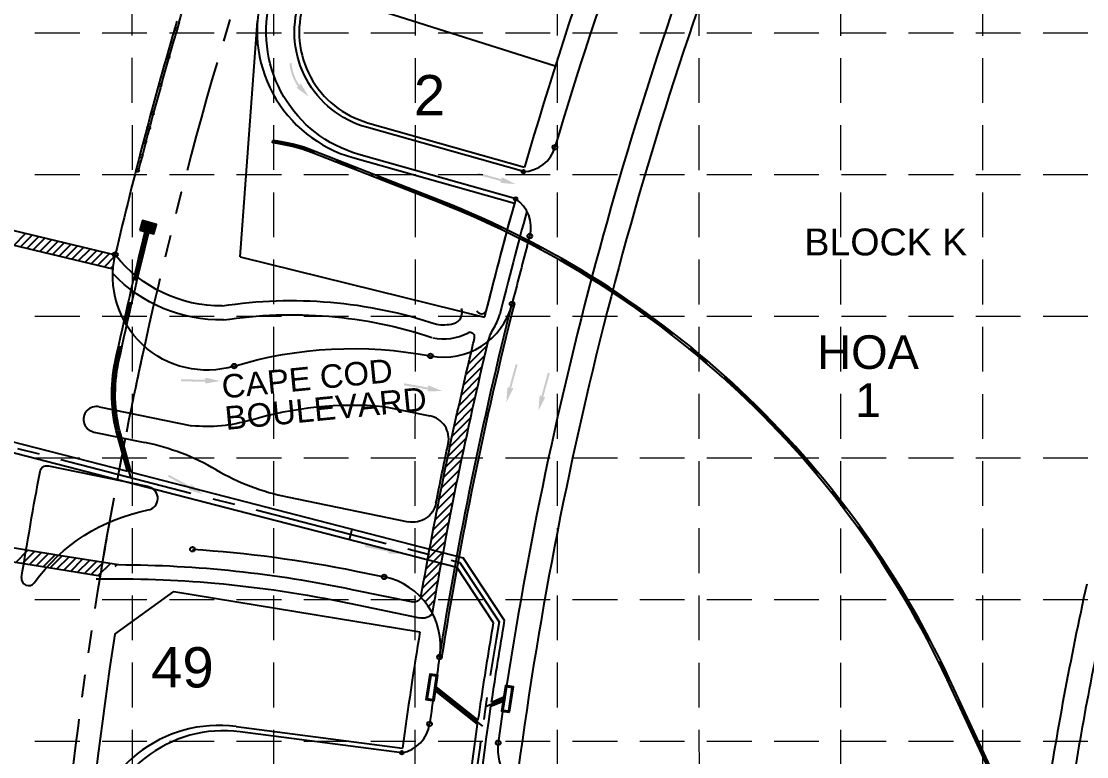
# Model space of a CAD drawing. Header units: inches. Extents: x 3312 to 5850, y 7905 to 11961.
# Drawn here: x 3582.7 to 4058.3, y 10242.1 to 10570.5 of the extents above; entities that cross this region are included whole.
import ezdxf
from ezdxf.enums import TextEntityAlignment as Align

# ---------------------------------------------------------------- set-up
doc = ezdxf.new("R2010")
doc.units = ezdxf.units.IN
doc.header["$LTSCALE"] = 80
doc.header["$MEASUREMENT"] = 0
for name, pattern in [('CENTER2', [1.125, 0.75, -0.125, 0.125, -0.125]), ('HIDDEN', [0.375, 0.25, -0.125]), ('PHANTOM2', [1.25, 0.625, -0.125, 0.125, -0.125, 0.125, -0.125])]:
    doc.linetypes.add(name, pattern=pattern)
for name, color, linetype in [('1 BLOCK NUMBER', 7, 'Continuous'), ('1 LOT NUMBER', 7, 'Continuous'), ('BNDY', 7, 'PHANTOM2'), ('grid', 254, 'HIDDEN'), ('LOT NUM', 7, 'Continuous'), ('LOTLINE', 7, 'Continuous'), ('PAVING', 7, 'Continuous'), ('ROW', 7, 'Continuous'), ('STORM', 250, 'Continuous'), ('STORM CL', 7, 'CENTER2'), ('STORM INLET', 250, 'Continuous')]:
    doc.layers.add(name, color=color, linetype=linetype)
doc.styles.get("Standard").update_dxf_attribs({"font": 'ARIAL.TTF', "height": 25})

msp = doc.modelspace()

# ---------------------------------------------------------------- hatches: boundary and pattern name
at = {"layer": 'PAVING', "linetype": 'Continuous', "lineweight": 30}
h = msp.add_hatch(color=256, dxfattribs=at)
edge = h.paths.add_edge_path()
edge.add_line((3707.777410679303, 10542.14509924444), (3711.022253673394, 10536.93061082097))
edge.add_line((3711.022253673394, 10536.93061082097), (3706.015938390573, 10540.47309240012))
edge.add_line((3706.015938390573, 10540.47309240012), (3706.01516801968, 10540.47229229005))
edge.add_ellipse((3705.884720123071, 10540.81029923541), major_axis=(-0.4047908683899732, 0.4264836755246056), ratio=0.2857142857142859, start_angle=-17.182672222222322, end_angle=124.7269333333333, ccw=False)
edge.add_line((3705.533993536372, 10541.25191454657), (3705.535986083042, 10541.25421486271))
edge.add_line((3705.535986083042, 10541.25421486271), (3706.302626663796, 10541.20917738314))
edge.add_line((3706.302626663796, 10541.20917738314), (3706.291246015438, 10541.20710647792))
edge.add_arc((3723.806301594127, 10553.5921637602), 21.4514991506388, 184.856213380439, 215.2644828248835, ccw=False)
edge.add_line((3702.431807344265, 10551.77617647533), (3703.331565748038, 10551.85262050374))
edge.add_arc((3723.806301594127, 10553.5921637602), 20.54849918639264, 184.856213380439, 214.9320189359946)
edge.add_line((3706.959984158544, 10541.8260085822), (3706.960245516144, 10541.82740057168))
edge.add_line((3706.960245516144, 10541.82740057168), (3707.024593669585, 10542.68116088825))
edge.add_line((3707.024593669585, 10542.68116088825), (3707.024684829959, 10542.68399880046))
edge.add_ellipse((3707.447090625878, 10542.30004469456), major_axis=(-0.4047908683899732, 0.4264836755246056), ratio=0.2857142857142858, start_angle=-125.83152777777792, end_angle=14.496719444444523, ccw=False)
edge.add_line((3707.782847625429, 10542.14414547062), (3707.778769941266, 10542.1441967718))
at = {"layer": 'PAVING'}
h = msp.add_hatch(color=256, dxfattribs=at)
edge = h.paths.add_edge_path()
edge.add_line((3796.372343673394, 10498.70893082097), (3797.057993673394, 10499.06519582097))
edge.add_line((3797.057993673394, 10499.06519582097), (3786.344528673394, 10502.01905582097))
edge.add_line((3786.344528673394, 10502.01905582097), (3786.583193673393, 10502.89003082097))
edge.add_line((3786.583193673394, 10502.89003082097), (3797.296658673394, 10499.93606582097))
edge.add_line((3797.296658673394, 10499.93606582097), (3796.910363673393, 10500.70403582097))
edge.add_line((3796.910363673393, 10500.70403582097), (3796.909223988089, 10500.70610611479))
edge.add_ellipse((3797.469199415801, 10500.59531370515), major_axis=(-0.5668430691859148, 0.1563103800644491), ratio=0.2857142857142856, start_angle=-125.83152777777792, end_angle=14.496719444444523, ccw=False)
edge.add_line((3797.837239368337, 10500.63511282391), (3797.835938673394, 10500.63326582097))
edge.add_line((3797.835938673394, 10500.63326582097), (3803.306543673394, 10497.84047582097))
edge.add_line((3803.306543673394, 10497.84047582097), (3797.185043673394, 10498.28977082097))
edge.add_line((3797.185043673394, 10498.28977082097), (3797.18631453635, 10498.29074047461))
edge.add_ellipse((3796.900108438942, 10498.51289228993), major_axis=(-0.5668430691859148, 0.1563103800644491), ratio=0.2857142857142859, start_angle=-17.182672222222322, end_angle=124.7269333333333, ccw=False)
edge.add_line((3796.371758302838, 10498.71007083981), (3796.372343673394, 10498.70893082097))
edge.add_line((3796.372343673394, 10498.70893082097), (3796.372343673394, 10498.70893082097))
edge.add_line((3796.372343673394, 10498.70893082097), (3796.372343673394, 10498.70893082097))
h = msp.add_hatch(color=256, dxfattribs=at)
edge = h.paths.add_edge_path()
edge.add_line((3800.081888673394, 10407.37699082097), (3800.438363673394, 10406.69155082097))
edge.add_line((3800.438363673394, 10406.69155082097), (3803.389073673394, 10417.40585582097))
edge.add_line((3803.389073673394, 10417.40585582097), (3804.260048673394, 10417.16740082097))
edge.add_line((3804.260048673394, 10417.16740082097), (3801.309338673394, 10406.45299082097))
edge.add_line((3801.309338673394, 10406.45299082097), (3802.077203673394, 10406.83960082097))
edge.add_line((3802.077203673394, 10406.83960082097), (3802.079256225586, 10406.84056915379))
edge.add_ellipse((3801.968631136328, 10406.28056064734), major_axis=(0.1561410056682247, 0.5668897479659654), ratio=0.2857142857142856, start_angle=-125.83152777777792, end_angle=14.496719444444523, ccw=False)
edge.add_line((3802.008540220211, 10405.91253260284), (3802.006748673394, 10405.91392082097))
edge.add_line((3802.006748673394, 10405.91392082097), (3799.215533673394, 10400.44258082097))
edge.add_line((3799.215533673394, 10400.44258082097), (3799.663043673394, 10406.56418582097))
edge.add_line((3799.663043673394, 10406.56418582097), (3799.663973493997, 10406.56275696107))
edge.add_ellipse((3799.886039783687, 10406.84902942259), major_axis=(0.1561410056682247, 0.5668897479659654), ratio=0.2857142857142859, start_angle=-17.182672222222322, end_angle=124.7269333333333, ccw=False)
edge.add_line((3800.083060458674, 10407.37743845022), (3800.081888673394, 10407.37699082097))
edge.add_line((3800.081888673394, 10407.37699082097), (3800.081888673394, 10407.37699082097))
edge.add_line((3800.081888673394, 10407.37699082097), (3800.081888673394, 10407.37699082097))
h = msp.add_hatch(color=256, dxfattribs=at)
edge = h.paths.add_edge_path()
edge.add_line((3664.507988673394, 10409.04008582097), (3665.083913673394, 10409.55511082097))
edge.add_line((3665.083913673394, 10409.55511082097), (3653.972603673394, 10409.76269582097))
edge.add_line((3653.972603673394, 10409.76269582097), (3653.988143673394, 10410.66559082097))
edge.add_line((3653.988143673394, 10410.66559082097), (3665.099453673394, 10410.45800582097))
edge.add_line((3665.099453673394, 10410.45800582097), (3664.534868673394, 10411.10627582097))
edge.add_line((3664.534868673394, 10411.10627582097), (3664.533356449393, 10411.10798570041))
edge.add_ellipse((3665.103323062569, 10411.13937833549), major_axis=(-0.5878970081172007, 0.01100490103745012), ratio=0.2857142857142856, start_angle=-125.83152777777792, end_angle=14.496719444444523, ccw=False)
edge.add_line((3665.450029436229, 10411.26911679155), (3665.449208673394, 10411.26703082097))
edge.add_line((3665.449208673394, 10411.26703082097), (3671.441138673394, 10409.91662582097))
edge.add_line((3671.441138673394, 10409.91662582097), (3665.399123673394, 10408.83544082097))
edge.add_line((3665.399123673394, 10408.83544082097), (3665.400203527873, 10408.83656623117))
edge.add_ellipse((3665.067882822719, 10408.98088638973), major_axis=(-0.5878970081172007, 0.01100490103745012), ratio=0.2857142857142859, start_angle=-17.182672222222322, end_angle=124.7269333333333, ccw=False)
edge.add_line((3664.507153855556, 10409.04102183882), (3664.507988673394, 10409.04008582097))
edge.add_line((3664.507988673394, 10409.04008582097), (3664.507988673394, 10409.04008582097))
edge.add_line((3664.507988673394, 10409.04008582097), (3664.507988673394, 10409.04008582097))
h = msp.add_hatch(color=256, dxfattribs=at)
edge = h.paths.add_edge_path()
edge.add_line((3814.430348673394, 10403.57536082097), (3814.787033673394, 10402.88992082097))
edge.add_line((3814.787033673394, 10402.88992082097), (3817.737638673394, 10413.60454082097))
edge.add_line((3817.737638673394, 10413.60454082097), (3818.608718673394, 10413.36587582097))
edge.add_line((3818.608718673394, 10413.36587582097), (3815.657798673394, 10402.65146582097))
edge.add_line((3815.657798673394, 10402.65146582097), (3816.425663673394, 10403.03797082097))
edge.add_line((3816.425663673394, 10403.03797082097), (3816.427787004725, 10403.03903354479))
edge.add_ellipse((3816.317161915466, 10402.47902503834), major_axis=(0.1561410056682247, 0.5668897479659654), ratio=0.2857142857142856, start_angle=-125.83152777777792, end_angle=14.496719444444523, ccw=False)
edge.add_line((3816.357070999349, 10402.11099699384), (3816.355103673394, 10402.11239582097))
edge.add_line((3816.355103673394, 10402.11239582097), (3813.563993673394, 10396.64095082097))
edge.add_line((3813.563993673394, 10396.64095082097), (3814.011608673394, 10402.76266082097))
edge.add_line((3814.011608673394, 10402.76266082097), (3814.01250427314, 10402.76122135206))
edge.add_ellipse((3814.23457056283, 10403.04749381358), major_axis=(0.1561410056682247, 0.5668897479659654), ratio=0.2857142857142859, start_angle=-17.182672222222322, end_angle=124.7269333333333, ccw=False)
edge.add_line((3814.431591237817, 10403.57590284121), (3814.430348673394, 10403.57536082097))
edge.add_line((3814.430348673394, 10403.57536082097), (3814.430348673394, 10403.57536082097))
edge.add_line((3814.430348673394, 10403.57536082097), (3814.430348673394, 10403.57536082097))
h = msp.add_hatch(color=256, dxfattribs=at)
edge = h.paths.add_edge_path()
edge.add_line((3763.734458673394, 10405.62538082097), (3764.383463673394, 10406.04454082097))
edge.add_line((3764.383463673394, 10406.04454082097), (3753.439628673394, 10407.97717082097))
edge.add_line((3753.439628673394, 10407.97717082097), (3753.595343673394, 10408.86673082097))
edge.add_line((3753.595343673394, 10408.86673082097), (3764.539178673394, 10406.93410082097))
edge.add_line((3764.539178673394, 10406.93410082097), (3764.082323673394, 10407.66217082097))
edge.add_line((3764.082323673394, 10407.66217082097), (3764.081068602693, 10407.66419293821))
edge.add_ellipse((3764.648984765087, 10407.606585038), major_axis=(-0.5790365091591021, 0.1022776664812089), ratio=0.2857142857142856, start_angle=-125.83152777777792, end_angle=14.496719444444523, ccw=False)
edge.add_line((3765.011646638958, 10407.68083961198), (3765.010523673393, 10407.67886582097))
edge.add_line((3765.010523673394, 10407.67886582097), (3770.719583673394, 10405.41328082097))
edge.add_line((3770.719583673394, 10405.41328082097), (3764.582963673394, 10405.28465582097))
edge.add_line((3764.582963673394, 10405.28465582097), (3764.584212183791, 10405.28561840375))
edge.add_ellipse((3764.278371839288, 10405.47985290871), major_axis=(-0.5790365091591021, 0.1022776664812089), ratio=0.2857142857142859, start_angle=-17.182672222222322, end_angle=124.7269333333333, ccw=False)
edge.add_line((3763.733811827464, 10405.62643953967), (3763.734458673394, 10405.62538082097))
edge.add_line((3763.734458673394, 10405.62538082097), (3763.734458673394, 10405.62538082097))
edge.add_line((3763.734458673394, 10405.62538082097), (3763.734458673394, 10405.62538082097))
h = msp.add_hatch(color=256, dxfattribs=at)
edge = h.paths.add_edge_path()
edge.add_line((3657.199988673394, 10361.71889582097), (3657.947903673394, 10361.91262082097))
edge.add_line((3657.947903673394, 10361.91262082097), (3648.167783673393, 10367.19023582097))
edge.add_line((3648.167783673394, 10367.19023582097), (3648.595448673394, 10367.98561082097))
edge.add_line((3648.595448673394, 10367.98561082097), (3658.375568673394, 10362.70799582097))
edge.add_line((3658.375568673394, 10362.70799582097), (3658.170923673394, 10363.54285082097))
edge.add_line((3658.170923673394, 10363.54285082097), (3658.170408474354, 10363.54512379439))
edge.add_ellipse((3658.69136066737, 10363.31176516424), major_axis=(-0.5174539614599404, 0.2792586574654667), ratio=0.2857142857142855, start_angle=-125.83152777777792, end_angle=14.496719444444523, ccw=False)
edge.add_line((3659.058967847101, 10363.26814936519), (3659.057228673394, 10363.26670082097))
edge.add_line((3659.057228673394, 10363.26670082097), (3663.763643673394, 10359.31996082097))
edge.add_line((3663.763643673394, 10359.31996082097), (3657.898238673394, 10361.12848082097))
edge.add_line((3657.898238673394, 10361.12848082097), (3657.899661535658, 10361.12903886641))
edge.add_ellipse((3657.670461667663, 10361.40963248671), major_axis=(-0.5174539614599404, 0.2792586574654667), ratio=0.2857142857142858, start_angle=-17.182672222222322, end_angle=124.7269333333333, ccw=False)
edge.add_line((3657.199673798987, 10361.72010314485), (3657.199988673394, 10361.71889582097))
edge.add_line((3657.199988673394, 10361.71889582097), (3657.199988673394, 10361.71889582097))
edge.add_line((3657.199988673394, 10361.71889582097), (3657.199988673394, 10361.71889582097))
h = msp.add_hatch(color=256, dxfattribs=at)
edge = h.paths.add_edge_path()
edge.add_line((3746.267393673394, 10333.18892582097), (3746.925113673394, 10333.59433082097))
edge.add_line((3746.925113673394, 10333.59433082097), (3736.024433673394, 10335.75722582097))
edge.add_line((3736.024433673394, 10335.75722582097), (3736.198838673394, 10336.64332082097))
edge.add_line((3736.198838673394, 10336.64332082097), (3747.099623673394, 10334.48032082097))
edge.add_line((3747.099623673394, 10334.48032082097), (3746.658098673394, 10335.21794582097))
edge.add_line((3746.658098673394, 10335.21794582097), (3746.656902449209, 10335.2199959404))
edge.add_ellipse((3747.223478073388, 10335.15042942718), major_axis=(-0.5767518817446943, 0.1144607657844139), ratio=0.2857142857142855, start_angle=-125.83152777777792, end_angle=14.496719444444523, ccw=False)
edge.add_line((3747.587624616936, 10335.21702275522), (3747.586508673394, 10335.21511082097))
edge.add_line((3747.586508673394, 10335.21511082097), (3753.246533673394, 10332.82961582097))
edge.add_line((3753.246533673394, 10332.82961582097), (3747.108548673394, 10332.83035082097))
edge.add_line((3747.108548673394, 10332.83035082097), (3747.109795012582, 10332.8313438753))
edge.add_ellipse((3746.808116999948, 10333.0319821965), major_axis=(-0.5767518817446943, 0.1144607657844139), ratio=0.2857142857142858, start_angle=-17.182672222222322, end_angle=124.7269333333333, ccw=False)
edge.add_line((3746.266767967659, 10333.19001533256), (3746.267393673394, 10333.18892582097))
edge.add_line((3746.267393673394, 10333.18892582097), (3746.267393673394, 10333.18892582097))
edge.add_line((3746.267393673394, 10333.18892582097), (3746.267393673394, 10333.18892582097))

# ---------------------------------------------------------------- linework, layer by layer
at = {"layer": 'BNDY'}
for centre, radius, start, end in [((5544.679554506302, 10004.8396882378), 1952.8635, 146.1214537474179, 178.7554150097676), ((5544.679554506297, 10004.8396882378), 2057.863499999996, 158.8510388888893, 178.755269444447)]:
    msp.add_arc(centre, radius, start, end, dxfattribs=at)
at = {"layer": 'grid', "color": 252, "linetype": 'HIDDEN', "lineweight": 0}
for p, q in [((3632.888481724754, 8224.14574497316), (3631.886203226441, 11891.53192711592)), ((3695.588160958113, 8224.13588727242), (3695.320979648907, 11892.02130717616)), ((3758.474704372412, 8224.12600019272), (3758.673085731515, 11891.90370449288)), ((3822.228165844331, 8224.115976815374), (3821.887651548658, 11891.67048775005)), ((3885.729460590103, 8224.10599308391), (3885.08308337176, 11891.72458546068)), ((3948.502930542545, 8224.096123781723), (3948.517128891316, 11891.68644437172)), ((4011.953669782669, 8224.086147998642), (4011.885993533504, 11891.67152373967)), ((3378.788855585378, 10565.39646907457), (5783.295051632005, 10565.39646907457)), ((3378.788855585378, 10502.11999023109), (5783.295051632005, 10502.11999023109)), ((3378.788855585378, 10438.84351138795), (5783.295051632005, 10438.84351138795)), ((3378.788855585378, 10375.56703254447), (5783.295051632005, 10375.56703254447)), ((3378.788855585378, 10312.29055370116), (5783.295051632005, 10312.29055370116)), ((3378.788855585378, 10249.01407485785), (5783.295051632005, 10249.01407485785))]:
    msp.add_line(p, q, dxfattribs=at)
at = {"layer": 'LOTLINE'}
msp.add_line((3710.958651965426, 10585.50906885985), (3821.069199013064, 10550.64126369429), dxfattribs=at)
at = {"layer": 'PAVING'}
for p, q in [((3806.814593673394, 10503.39497582097), (3736.733183673394, 10523.23577582097)), ((3803.382248673394, 10491.27146582097), (3733.300943673394, 10511.11226582097)), ((3624.771785750941, 10466.04031951783), (3551.074471514667, 10483.77239819546)), ((3623.665035611014, 10459.82681798717), (3547.21457919465, 10478.22132153449)), ((3579.414950100439, 10470.47369170006), (3584.638055891936, 10475.69679749155)), ((3582.287591163247, 10469.78251458299), (3587.510698816526, 10475.00562223627)), ((3585.160232222849, 10469.09133746592), (3590.38334173791, 10474.31444698098)), ((3588.032873282452, 10468.40016034565), (3593.255984659294, 10473.62327172889)), ((3590.90551433885, 10467.70898322858), (3596.128627583882, 10472.93209647361)), ((3593.778155401657, 10467.0178061083), (3599.001270505268, 10472.24092121832)), ((3596.650796454851, 10466.32662899123), (3601.873913429856, 10471.54974596624)), ((3599.523437517657, 10465.63545187416), (3604.746556351241, 10470.85857071095)), ((3602.396078570852, 10464.9442747571), (3607.61919927583, 10470.16739545566)), ((3605.268719633659, 10464.25309763682), (3610.491842197214, 10469.47622020038)), ((3608.141360693262, 10463.56192051975), (3613.364485121803, 10468.78504494829)), ((3611.014001752864, 10462.87074340268), (3616.237128043187, 10468.09386969301)), ((3613.886642809262, 10462.17956628241), (3619.109770967776, 10467.40269443772)), ((3616.759283872069, 10461.48838916534), (3621.982413889159, 10466.71151918564)), ((3619.631924928468, 10460.79721204827), (3624.508607059423, 10465.67389417923)), ((3622.504565988071, 10460.106034928), (3623.811108120093, 10461.41257706002)), ((3802.788998673394, 10444.06493582097), (3801.770183673394, 10444.31893082097)), ((3782.309829269421, 10417.45741139777), (3790.748450058781, 10425.89603218713)), ((3781.265338653099, 10412.84910260478), (3789.631324357008, 10421.21508830548)), ((3780.220848036777, 10408.24079381178), (3788.531424394394, 10416.5513701694)), ((3779.176357420457, 10403.63248501879), (3787.448529567434, 10411.90465716577)), ((3778.131866804135, 10399.0241762258), (3786.382424297192, 10407.27473371886)), ((3777.087376187814, 10394.4158674296), (3785.332897859465, 10402.66138910446)), ((3617.450868245066, 10398.39648256312), (3658.786134355941, 10389.90948266246)), ((3744.52880524998, 10398.56635167015), (3765.087720646262, 10394.34517373702)), ((3776.023391986788, 10389.78806505191), (3784.299744243785, 10398.06441731211)), ((3775.039757575338, 10385.24061246378), (3783.282761999606, 10393.48361688805)), ((3615.145013356154, 10387.07898109228), (3637.874978285656, 10382.41204101324)), ((3774.071643360427, 10380.7086800722), (3782.281754092108, 10388.91879080388)), ((3773.118866451647, 10376.19208498675), (3781.339920309797, 10384.4131388449)), ((3772.142506726161, 10371.5034146631), (3780.28682873321, 10379.64773667015)), ((3771.182396765681, 10366.83099409805), (3779.293840695397, 10374.94243802776)), ((3594.788111070318, 10371.96441275539), (3634.073708054937, 10363.8982530534)), ((3770.238342813535, 10362.17462954774), (3778.317359755428, 10370.25364648963)), ((3769.223025075872, 10357.09525757914), (3777.267048145729, 10365.139280649)), ((3768.311994593069, 10352.47191649177), (3776.32450405045, 10360.48442594915)), ((3701.434131282879, 10358.10701940033), (3755.381070841734, 10347.03057755885)), ((3767.424402214304, 10347.87201351484), (3775.397863640281, 10355.84547494082)), ((3766.571120472155, 10343.45491359602), (3774.52307787442, 10351.40687099828)), ((3522.277463429856, 10344.6466829124), (3599.471870148506, 10332.18032997072)), ((3765.826178173501, 10339.14615311749), (3773.662615445451, 10346.98259039264)), ((3765.027066151496, 10334.78322292202), (3772.816318018619, 10342.57247478914)), ((3523.960756751796, 10337.9932197368), (3583.827753668053, 10328.32512142554)), ((3764.227954132698, 10330.42029272334), (3771.984030396316, 10338.17636899017)), ((3580.185296006229, 10328.91334865583), (3585.67965498508, 10334.40770763469)), ((3583.253604105994, 10328.41783857893), (3588.747964606955, 10333.91219907989)), ((3586.321912202554, 10327.92232849882), (3591.816274225626, 10333.41669052189)), ((3589.390220302319, 10327.42681842191), (3594.884583847502, 10332.92118196389)), ((3592.458528402084, 10326.9313083418), (3597.952893466173, 10332.42567340589)), ((3595.526836498645, 10326.43579826169), (3601.021203088049, 10331.93016485109)), ((3598.59514459841, 10325.94028818478), (3604.08951270672, 10331.43465629309)), ((3599.471870148506, 10332.18032997072), (3626.042772727015, 10327.88931636359)), ((3601.66345269497, 10325.44477810467), (3607.157822325391, 10330.93914773509)), ((3604.731760794735, 10324.94926802777), (3610.226131947267, 10330.44363917709)), ((3763.428842110693, 10326.05736252787), (3771.165600466814, 10333.79412088399)), ((3583.827753668053, 10328.32512142554), (3617.838861298902, 10322.83256710916)), ((3607.8000688945, 10324.45375794765), (3613.294441565939, 10329.94813062229)), ((3610.868376991061, 10323.95824787075), (3616.362751187814, 10329.45262206429)), ((3613.936685090826, 10323.46273779064), (3619.431060806485, 10328.95711350629)), ((3617.004993187387, 10322.96722771052), (3622.499370425156, 10328.4616049515)), ((3624.604225535175, 10327.00264188164), (3625.567680047031, 10327.9660963935)), ((3761.830618069891, 10317.33150213052), (3769.754767817808, 10325.25565187844)), ((3762.629730091894, 10321.6944323292), (3770.552471419602, 10329.6171736569)), ((3731.96867625938, 10325.04003935654), (3744.667971917359, 10322.43260674065)), ((3761.228767974826, 10313.16583385558), (3768.957064216013, 10320.89413009997)), ((3730.27922289151, 10316.81168914077), (3757.438999232035, 10311.23521556355)), ((3762.908120103644, 10311.28136781093), (3768.159360617423, 10316.53260832151)), ((3764.420688757777, 10309.23011828839), (3767.361657015628, 10312.17108654304)), ((3729.012132743037, 10310.64042650138), (3760.420666367263, 10304.19159365263)), ((3765.692784330304, 10306.93839568104), (3766.563953413834, 10307.80956476457)), ((3770.479553673394, 10286.47043582097), (3769.442993673394, 10286.63791082097))]:
    msp.add_line(p, q, dxfattribs=at)
at = {"layer": 'PAVING', "flags": 128}
msp.add_lwpolyline([(3752.589023673394, 10243.88684582097), (3680.359523673394, 10253.26544582097), (3680.359548070037, 10253.26541416907, 0.42208236936228), (3616.655234611781, 10202.82952289484), (3616.655230623441, 10202.82948405639, 0.02015516063645243), (3606.973296421358, 10046.93731418862), (3606.973238673394, 10046.93729582097), (3591.910988673394, 9353.63836082097), (3591.911015120863, 9353.638411671387, 0.4091105184488649), (3698.825540998469, 9240.006329336597), (3698.825558673394, 9240.00631082097), (4831.186298673394, 9195.621865820971)], format="xyb", dxfattribs=at)
at = {"layer": 'PAVING'}
for centre, radius in [((3651.835748663361, 10567.11816104931), 0.672), ((3648.23432601463, 10554.62264273771), 0.672), ((3644.697233771933, 10542.00148105186), 0.672), ((3641.248693633967, 10529.38297765375), 0.672), ((3639.529153704798, 10522.99490450532), 0.672), ((3637.842221170011, 10516.60945354902), 0.672), ((3636.200262168198, 10510.33569750543), 0.672), ((3820.925388235334, 10514.29685826854), 1.05), ((3634.576534737519, 10503.99899091049), 0.672), ((3806.814593673394, 10503.39497582097), 0.7875000000000001), ((3803.382143673394, 10491.27136082097), 0.7875000000000001), ((3809.684085986616, 10474.59042857613), 1.05), ((3624.663598658123, 10466.36039092691), 1.05), ((3801.770295523076, 10444.31892603837), 1.05), ((3765.29501276332, 10421.08415511451), 1.05), ((3677.67305094498, 10416.55447735297), 1.05), ((3659.094065007019, 10334.74777752455), 1.05), ((3659.094065007019, 10334.74777752455), 1.05), ((3744.667666492144, 10322.43266945313), 1.05), ((3769.443001064058, 10286.63786629216), 1.05), ((3764.953806158929, 10256.73509212925), 1.05), ((3795.58425466549, 10248.34064389718), 1.05), ((3752.589023673394, 10243.88684582097), 0.7875000000000001)]:
    msp.add_circle(centre, radius, dxfattribs=at)
for centre, radius, start, end in [((5544.679554506302, 10004.8396882378), 1797.4635, 156.9108935986551, 163.534905555556), ((5544.679554506302, 10004.8396882378), 1765.9635, 158.7145039465535, 172.0744855769509), ((3148.319270190163, 10718.1896839421), 526.0500000000001, 343.6643215379274, 346.1880434463185), ((5542.777832834765, 10016.38204680221), 1970.188500000002, 163.6643183592599, 166.797488293184), ((5542.777832834765, 10016.38204680221), 1969.138500000002, 163.6643183592599, 165.6944632494405), ((3806.324726145966, 10518.61209772332), 15.225, 271.8437652222091, 343.534905555556), ((5544.679554506302, 10004.8396882378), 1807.9635, 164.3922866249249, 166.0279711803564), ((3794.988207039305, 10478.5693438763), 15.225, 344.8503583333306, 56.54176028067009), ((5544.679554506302, 10004.8396882378), 1801.6635, 164.5174580901204, 166.0270881268583), ((5544.679554506302, 10004.8396882378), 1797.4635, 164.9960997356736, 165.8477306908526), ((3771.226251373737, 10452.02070968264), 31.5, 259.1468007622844, 345.8477306908526), ((3774.258487293778, 10440.63661963006), 5.25, 284.9148693138932, 17.29892871435545), ((3775.948680337858, 10444.94573113608), 21, 328.0394852094578, 346.0270881268583), ((3771.226251373737, 10452.02070968264), 17.031, 259.1468007622844, 284.9148693138932), ((3771.226251373737, 10452.02070968264), 23.331, 258.0280119073896, 297.4939578522436), ((3782.966601474408, 10429.46189897565), 2.1, 346.4485856567219, 117.4939578521576), ((5544.679554506302, 10004.8396882378), 1952.8635, 167.5639315204487, 168.4588350706843), ((3616.289363673394, 10392.73946582097), 5.775, 78.39722222222278, 258.5708583333328), ((3762.975903847404, 10384.05973598186), 10.5, 347.9843940829699, 78.39722238032499), ((5544.679554506302, 10004.8396882378), 1952.8635, 168.7977080122116, 169.3522630175832), ((3616.75681034048, 10279.55766345774), 105, 59.7490670782442, 78.39722240024597), ((3722.552299250486, 10460.96139695376), 105, 239.7490670782442, 258.3972223886334), ((3616.75681034048, 10279.55766345774), 86.10000000000001, 74.47930260153403, 78.39722240024597), ((3638.391175496591, 10357.45937553323), 5.25, 280.920149727452, 74.47930260144818), ((5544.679554506302, 10004.8396882378), 1952.8635, 169.9124067797731, 170.6275496002097), ((3585.92924088254, 10321.65098998036), 3.15, 170.8124571156463, 324.1893134504409), ((3738.332521528075, 10291.57629347509), 31.5, 350.9802179931203, 78.39722239253244), ((5622.240310128484, 9975.476521718563), 1590.75, 167.6083997445748, 170.8920209755395), ((5544.679554506302, 10004.8396882378), 1797.4635, 170.9802179931203, 171.9440888888868), ((3749.879049693171, 10258.86871404938), 15.225, 280.2531156441273, 351.9440888888868), ((3816.383667527524, 10245.44505680735), 21, 172.0744855770387, 263.2812590057587)]:
    msp.add_arc(centre, radius, start, end, dxfattribs=at)
at = {"layer": 'PAVING', "extrusion": (0, 0, -1)}
for centre, radius, start, end in [((-3748.746233023296, 10565.66801011471), 56.7, 285.807369444444, 13.11981666666629), ((-3748.746233023296, 10565.66801011471), 44.1, 285.807369444444, 17.34237222221977), ((-5544.679554506302, 10004.8396882378), 1797.4635, 15.00390026432642, 15.14964166666943), ((-3665.55349210509, 10456.7678618602), 42, 253.228179711295, 13.20251170673327), ((-3671.705073679081, 10503.46322834926), 60.02672422471841, 269.3785031108541, 321.4324067241577), ((-3671.705073679081, 10503.46322834926), 66.3267242247184, 268.979751555512, 316.5330458604183), ((-3703.359406709475, 10241.73393160381), 204.0748695017781, 81.26174142752076, 108.4722069579665), ((-5544.679554506302, 10004.8396882378), 1797.4635, 9.019782006879726, 14.15284693093996), ((-3703.359406709475, 10241.73393160381), 197.7748695017781, 81.13650292121511, 108.4722069579665), ((-5544.679554506302, 10004.8396882378), 1796.4135, 9.019692078834549, 14.15235904509178), ((-3788.16911034937, 10441.87622401011), 2.1, 193.9720288196437, 342.7010712856446), ((-3811.582029990525, 10422.71367337003), 20.99999999978725, 13.55606641556779, 31.96051479054218), ((-3730.696120869344, 10240.62092013379), 183.75, 73.22817971129496, 100.8531992377156), ((-5544.679554506302, 10004.8396882378), 1803.7635, 9.61598490037696, 13.55606641565091), ((-5544.679554506302, 10004.8396882378), 1810.0635, 13.35871396679845, 13.55141434327807), ((-5544.679554506302, 10004.8396882378), 1810.0635, 9.813337349228057, 13.35871396679845), ((-3730.696120869344, 10240.62092013379), 158.55, 73.22817971129496, 95.00512985786848), ((-3665.55349210509, 10456.7678618602), 67.2, 253.228179711295, 275.7797533049843), ((-5544.679554506302, 10004.8396882378), 1811.1135, 11.15692240152097, 12.01560591703015), ((-5544.679554506302, 10004.8396882378), 1987.355682895047, 9.187542884353661, 10.57185137324551), ((-3594.15456603198, 10368.87878142732), 3.15, 10.57185137324551, 101.6027776036531), ((-3757.492887637801, 10357.31601531482), 10.5, 191.156922401521, 281.6027776125546), ((-3654.90093822157, 10271.88747456822), 81.9, 35.81068654955906, 79.07985027254793), ((-3626.377836414007, 9810.768151597502), 525, 93.5727946155172, 101.6027776124688), ((-3624.333576857042, 9815.854015022393), 512.0381540179336, 90.19125506725868, 101.9413122699662), ((-3624.333576857042, 9815.854015022393), 505.7381540179335, 89.06777806219382, 95.08005067428954), ((-3624.333576857042, 9815.854015022393), 505.7381540179335, 95.08005067428954, 101.9413122623372), ((-3758.072544270896, 10314.32084688879), 3.15, 189.8274182778743, 281.6027776109435), ((-3761.959819621694, 10309.30670027211), 5.3416578381346, 215.8573251103734, 286.7467224780698)]:
    msp.add_arc(centre, radius, start, end, dxfattribs=at)
at = {"layer": 'ROW'}
for p, q in [((3680.417307457842, 10465.41564561695), (3688.080607205758, 10570.51625213586)), ((3737.305223673394, 10525.25629082097), (3807.394823673394, 10505.41328582097)), ((3730.707567922486, 10509.6639055817), (3802.818462951326, 10489.24856001452)), ((3680.417307457842, 10465.41564561695), (3789.487968815457, 10438.46915546528)), ((3624.395000959231, 10296.87256231103), (3650.796354487323, 10315.93261184319)), ((3650.796354487323, 10315.93261184319), (3760.624525637718, 10297.89202366972)), ((3678.546687002811, 10255.61843406493), (3752.867883879547, 10245.96818994509))]:
    msp.add_line(p, q, dxfattribs=at)
for centre, radius, start, end in [((5544.679449506301, 10004.8394782378), 2068.3635, 146.1107643499717, 167.3544640261366), ((5544.679554506297, 10004.8396882378), 2057.863499999996, 158.8510388888893, 178.755269444447), ((5544.679554506302, 10004.8396882378), 1807.9635, 156.4260730546151, 163.9264262393031), ((5544.679554506302, 10004.8396882378), 1755.4635, 158.3645243320711, 172.4244651916068), ((3746.724924260167, 10566.2402636817), 58.8, 162.6593382322314, 254.1926297769107), ((3748.746233023296, 10565.66801011471), 42, 162.6576277777802, 254.192630555556), ((5544.679554506302, 10004.8396882378), 1807.9635, 164.4588333144268, 166.122657898613), ((5622.240310128484, 9975.476521718563), 1601.25, 167.6083997445748, 171.259234919445), ((5544.679554506302, 10004.8396882378), 1942.3635, 171.3528339952468, 178.7554150098483), ((5544.679554506302, 10004.8396882378), 1807.9635, 170.6717868764483, 172.3356114606336), ((3670.975353063307, 10197.30792984437), 58.8, 82.60181499815204, 174.1351065428294)]:
    msp.add_arc(centre, radius, start, end, dxfattribs=at)
at = {"layer": 'STORM', "color": 5}
for p, q in [((3694.894336809476, 10516.19697790813), (3695.008922008151, 10517.24070691155)), ((3769.229318673394, 10489.54211582097), (3712.259468673394, 10511.91478082097)), ((3769.613198673394, 10490.51945582097), (3712.643348673394, 10512.89212082097)), ((3551.589659207468, 10389.82830245737), (3630.035235207254, 10369.60347616492)), ((3550.410455039555, 10385.25281311321), (3777.058792609519, 10326.81837371672)), ((3631.796389741542, 10369.14941557423), (3780.001415529835, 10330.93921870711)), ((3729.187148673394, 10339.16059082097), (3730.366718673394, 10343.73607082097)), ((3798.464710919709, 10302.93520751185), (3780.001415529835, 10330.93921870711)), ((3793.494136988925, 10301.89023611685), (3777.058792609519, 10326.81837371672)), ((3786.671498673394, 10258.40950082097), (3767.924903673394, 10273.36139582097)), ((4051.161035408067, 10158.42598520785), (3995.958317376662, 10276.61356562764)), ((4052.112378001529, 10158.87033559452), (3996.909659970125, 10277.0579160143)), ((3786.411728673394, 10256.60192582097), (3767.653688673394, 10271.56306082097)), ((3792.635729947694, 10266.50675799999), (3798.02643595923, 10268.81740470155)), ((3792.363346351241, 10264.67641622687), (3797.750275166664, 10266.98544388976))]:
    msp.add_line(p, q, dxfattribs=at)
at = {"layer": 'STORM', "color": 5, "flags": 128}
for points in [[(3630.035228673394, 10369.60345082097), (3625.587323673394, 10385.59579082097), (3625.587320383333, 10385.59577956549, -0.121477098403643), (3624.612149627801, 10418.63946642966), (3624.612156478427, 10418.63949821716, -0.007575043522031108), (3638.029510912678, 10476.61792742749)], [(3631.796393673394, 10369.14943082097), (3627.104783673394, 10386.01789082097), (3627.104723694844, 10386.0178129649, -0.121477098403643), (3626.151800180882, 10418.30765145954), (3626.151807031508, 10418.30768324704, -0.007571455695026072), (3639.551637827593, 10476.2122816489)]]:
    msp.add_lwpolyline(points, format="xyb", dxfattribs=at)
at = {"layer": 'STORM', "color": 5}
for centre, radius, start, end in [((3687.503693157306, 10448.87644603562), 67.72500000000001, 68.55955580114482, 83.73499163784406), ((3687.503693157306, 10448.87644603562), 68.775, 68.55955580114482, 83.73499031681627), ((3615.896941643824, 10099.09562170707), 419.4750000000001, 25.03619999999978, 68.5595388888902), ((3615.896941643824, 10099.09562170707), 419.4750000000001, 25.03619999999978, 68.5595388888902), ((3615.896941643824, 10099.09562170707), 420.525, 25.03619999999978, 68.5595388888902)]:
    msp.add_arc(centre, radius, start, end, dxfattribs=at)
at = {"layer": 'STORM', "color": 5, "extrusion": (0, 0, -1)}
for centre, radius, start, end in [((-5578.183744268992, 9999.4788184516), 1810.129735645715, 8.529792199810029, 9.61728278671472), ((-5544.679554506303, 10004.8396882378), 1771.476, 8.494317790171017, 9.687552008120795), ((-5544.679554506303, 10004.8396882378), 1771.476, 1.244584990232376, 8.434466149291843), ((-5544.679554506303, 10004.8396882378), 1776.201, 8.2075678320476, 8.519079401785621), ((-5544.679554506303, 10004.8396882378), 1776.201, 1.244584990232376, 8.148659269658843)]:
    msp.add_arc(centre, radius, start, end, dxfattribs=at)
at = {"layer": 'STORM CL', "color": 5}
for p, q in [((3788.683193673394, 10255.79773082097), (3767.315483673394, 10272.84017582097)), ((3789.948667910736, 10264.49819417389), (3798.455745168801, 10268.14462748942))]:
    msp.add_line(p, q, dxfattribs=at)
at = {"layer": 'STORM CL', "color": 5, "flags": 128}
for points in [[(4070.35803887857, 10134.62461721791, -0.11298775546818), (4051.636706098559, 10158.64816169573), (4051.636706704797, 10158.64816040119), (3996.433988673393, 10276.83574082097), (3996.433990309804, 10276.83575390175, 0.1922227682720999), (3769.42129973603, 10490.03074608498), (3769.421258673394, 10490.03078582097), (3712.451408673394, 10512.40345082097), (3712.451382595747, 10512.40341111095, 0.0663441736349817), (3694.943009686227, 10516.71978815246)], [(3631.646768673394, 10366.74818582097), (3626.346053673394, 10385.80684082097), (3626.346022039088, 10385.80679626519, -0.121477098403643), (3625.381974904342, 10418.4735589446), (3625.381981754967, 10418.4735907321, -0.007640109283536206), (3638.91675133029, 10476.92476117756)], [(3514.776208279566, 10401.85326422737, 0.06206220256690399), (3551.000267062627, 10387.54050365904), (3778.530104069677, 10328.87879621191), (3795.979158691948, 10302.41312415063, 0.03672441003055416), (3771.259530796872, 10043.36816587545), (3763.874739378372, 9703.45499580495)]]:
    msp.add_lwpolyline(points, format="xyb", dxfattribs=at)
at = {"layer": 'STORM INLET', "color": 5}
for p, q in [((3636.887416328809, 10479.09563617666), (3636.481801328809, 10477.57376617667)), ((3637.090276328809, 10479.04156117667), (3636.684661328809, 10477.51969117666)), ((3637.293241328809, 10478.98748617666), (3636.887626328809, 10477.46561617666)), ((3637.347106328809, 10480.82047117666), (3636.941491328809, 10479.29860117666)), ((3637.496101328809, 10478.93341117666), (3637.090486328809, 10477.41154117667)), ((3637.549966328809, 10480.76629117666), (3637.144351328809, 10479.24442117667)), ((3637.699066328809, 10478.87933617666), (3637.293451328809, 10477.35746617667)), ((3637.752931328809, 10480.71221617666), (3637.347316328809, 10479.19034617666)), ((3637.901926328809, 10478.82526117667), (3637.496311328809, 10477.30339117666)), ((3637.955896328809, 10480.65814117667), (3637.550176328809, 10479.13627117666)), ((3638.104891328809, 10478.77118617666), (3637.699276328809, 10477.24921117666)), ((3638.158756328809, 10480.60406617666), (3637.753141328809, 10479.08219617666)), ((3638.307751328809, 10478.71700617666), (3637.902136328809, 10477.19513617666)), ((3638.361721328809, 10480.54999117666), (3637.956001328809, 10479.02812117667)), ((3638.510716328809, 10478.66293117666), (3638.105101328809, 10477.14106117666)), ((3638.564581328809, 10480.49591617666), (3638.158966328809, 10478.97404617667)), ((3638.713681328809, 10478.60885617666), (3638.307961328809, 10477.08698617666)), ((3638.767546328809, 10480.44184117667), (3638.361931328809, 10478.91997117666)), ((3638.916541328809, 10478.55478117666), (3638.510926328809, 10477.03291117666)), ((3638.970406328809, 10480.38776617666), (3638.564791328809, 10478.86589617666)), ((3639.119506328809, 10478.50070617666), (3638.713786328809, 10476.97883617666)), ((3639.173371328809, 10480.33369117666), (3638.767756328809, 10478.81182117667)), ((3639.322366328809, 10478.44663117666), (3638.916751328809, 10476.92476117666)), ((3639.376231328809, 10480.27961617666), (3638.970616328809, 10478.75774617667)), ((3639.525331328809, 10478.39255617666), (3639.119716328809, 10476.87068617666)), ((3639.579196328809, 10480.22554117667), (3639.173581328809, 10478.70367117666)), ((3639.728191328809, 10478.33848117666), (3639.322576328809, 10476.81661117666)), ((3639.782056328809, 10480.17146617666), (3639.376441328809, 10478.64959617666)), ((3639.931156328809, 10478.28440617666), (3639.525541328809, 10476.76253617666)), ((3639.985021328809, 10480.11728617666), (3639.579406328809, 10478.59541617667)), ((3640.134016328809, 10478.23033117666), (3639.728401328809, 10476.70846117666)), ((3640.187881328809, 10480.06321117666), (3639.782266328809, 10478.54134117666)), ((3640.336981328809, 10478.17625617666), (3639.931366328809, 10476.65438617666)), ((3640.390846328809, 10480.00913617666), (3639.985231328809, 10478.48726617666)), ((3640.539841328809, 10478.12218117666), (3640.134226328809, 10476.60031117666)), ((3640.593706328809, 10479.95506117666), (3640.188091328809, 10478.43319117666)), ((3640.742806328809, 10478.06800117667), (3640.337191328809, 10476.54613117666)), ((3640.796671328809, 10479.90098617666), (3640.391056328809, 10478.37911617667)), ((3640.945666328809, 10478.01392617666), (3640.540051328809, 10476.49205617666)), ((3640.999636328809, 10479.84691117666), (3640.593916328809, 10478.32504117666)), ((3641.148631328809, 10477.95985117666), (3640.743016328809, 10476.43798117666)), ((3641.202496328809, 10479.79283617666), (3640.796881328809, 10478.27096617666)), ((3641.351491328809, 10477.90577617666), (3640.945876328809, 10476.38390617666)), ((3641.405461328809, 10479.73876117666), (3640.999741328809, 10478.21689117666)), ((3641.554456328809, 10477.85170117667), (3641.148841328809, 10476.32983117666)), ((3641.608321328809, 10479.68468617666), (3641.202706328809, 10478.16281617666)), ((3641.757421328809, 10477.79762617666), (3641.351701328809, 10476.27575617666)), ((3641.811286328809, 10479.63061117666), (3641.405671328809, 10478.10874117666)), ((3642.014146328809, 10479.57653617666), (3641.608531328809, 10478.05466617666)), ((3642.217111328809, 10479.52246117666), (3641.811496328809, 10478.00059117666))]:
    msp.add_line(p, q, dxfattribs=at)
at = {"layer": 'STORM INLET', "color": 5, "flags": 128}
for points in [[(3635.646526328809, 10477.25309617666), (3641.916601328809, 10475.58191617666), (3643.052386328809, 10479.84313117667), (3636.782206328809, 10481.51431117666)], [(3636.694636328809, 10479.14698117666), (3641.950096328809, 10477.74628117666), (3641.544481328809, 10476.22441117666), (3636.289021328809, 10477.62511117667)], [(3637.154326328809, 10480.87181617666), (3642.409891328809, 10479.47101117667), (3642.004276328809, 10477.94914117666), (3636.748711328809, 10479.34994617666)], [(3766.966883673394, 10267.05205082097), (3768.701903673394, 10278.47122082097), (3765.068798673394, 10279.02268082097), (3763.333778673394, 10267.60393082097)], [(3766.526933673394, 10267.64971082097), (3768.104033673394, 10278.03064082097), (3765.509168673394, 10278.42502082097), (3763.931858673394, 10268.04409082097)], [(3800.702123673394, 10261.96207082097), (3802.437143673394, 10273.38124082097), (3798.804038673394, 10273.93270082097), (3797.069018673394, 10262.51395082097)], [(3800.262173673394, 10262.55973082097), (3801.839273673394, 10272.94066082097), (3799.244408673394, 10273.33504082097), (3797.667098673394, 10262.95411082097)]]:
    msp.add_lwpolyline(points, close=True, dxfattribs=at)

# ---------------------------------------------------------------- texts
at = {"layer": '1 BLOCK NUMBER'}
msp.add_text('BLOCK K ', height=12, dxfattribs=at).set_placement((3932.279093673394, 10471.98044571597), align=Align.MIDDLE_LEFT)
at = {"layer": '1 LOT NUMBER'}
for s, p in [('2', (3757.936568673394, 10537.53152571597)), ('49', (3640.61860796563, 10282.03621182421))]:
    msp.add_text(s, height=18, dxfattribs=at).set_placement(p, align=Align.MIDDLE_LEFT)
at = {"layer": 'LOT NUM', "insert": (3960.697553673394, 10412.08088582097), "char_height": 15, "attachment_point": 5, "line_spacing_factor": 0.857142866326531}
msp.add_mtext('HOA\\P1', dxfattribs=at)
at = {"layer": 'LOT NUM', "insert": (3672.871105100783, 10400.18403755363), "char_height": 10.5, "attachment_point": 4, "rotation": 5.58928907331611, "line_spacing_factor": 0.8057142798367347}
msp.add_mtext('CAPE COD\\PBOULEVARD', dxfattribs=at)

doc.saveas('drawing.dxf')
